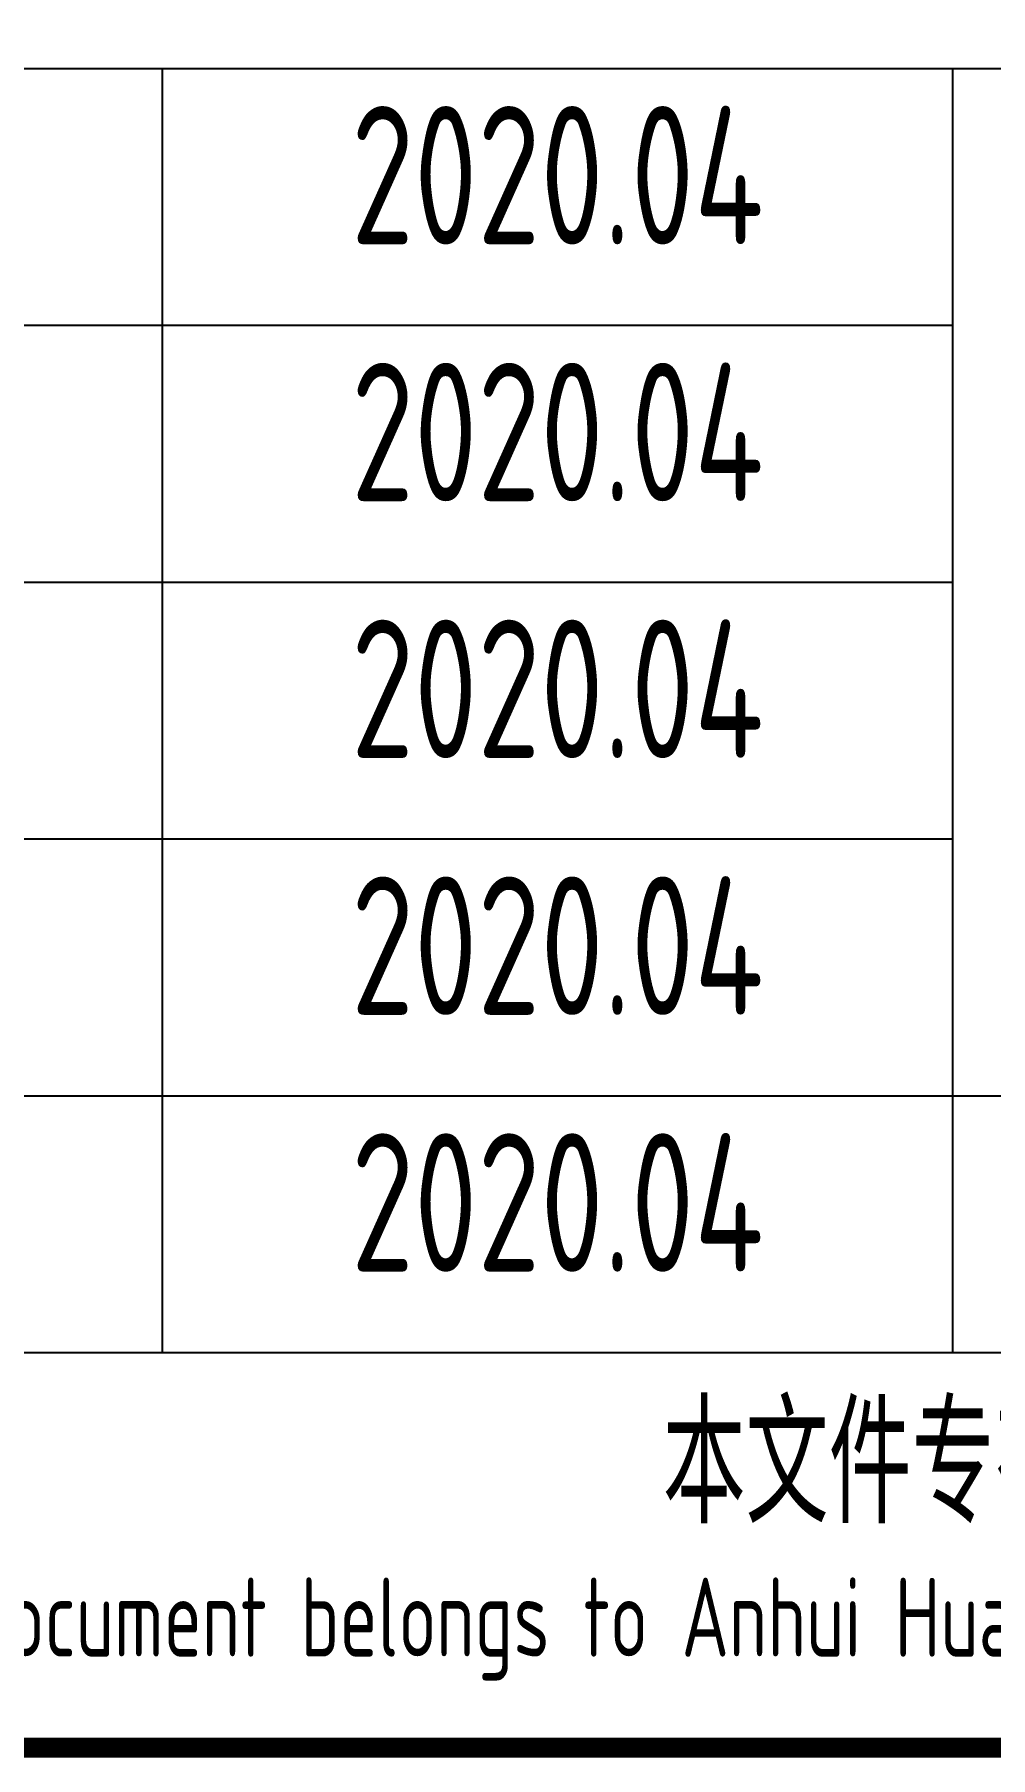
# Model space of a CAD drawing. Extents: x 9732137 to 18866768, y -962146 to 246094.
# Drawn here: x 9820633 to 9823052, y -151731 to -147370 of the extents above; entities that cross this region are included whole.
import ezdxf
from ezdxf.enums import TextEntityAlignment as Align

# ---------------------------------------------------------------- set-up
doc = ezdxf.new("R2010")
doc.units = 0
doc.header["$LTSCALE"] = 1000
doc.layers.get('0').update_dxf_attribs({"linetype": 'CONTINUOUS'})
doc.layers.add('BORDER', color=7, linetype='CONTINUOUS')
doc.styles.add('TSSD_Rein', font='Tssdeng.shx', dxfattribs={"width": 0.7, "bigfont": 'hztxt.shx'})

msp = doc.modelspace()

# ---------------------------------------------------------------- linework, layer by layer
for p, q in [((9817456.8, -147456.3), (9828456.8, -147456.3)), ((9820956.8, -150706.3), (9820956.8, -147456.3)), ((9820956.8, -150706.3), (9820956.8, -147456.3)), ((9822956.8, -150706.3), (9822956.8, -147456.3)), ((9817456.8, -148106.3), (9822956.8, -148106.3)), ((9817456.8, -148756.3), (9822956.8, -148756.3)), ((9817456.8, -149406.3), (9822956.8, -149406.3)), ((9817456.8, -150056.3), (9822956.8, -150056.3)), ((9822956.8, -150056.3), (9835456.8, -150056.3)), ((9817456.8, -150706.3), (9835456.8, -150706.3)), ((9817456.8, -151705.6), (9835456.8, -151705.6))]:
    msp.add_line(p, q)
at = {"layer": 'BORDER', "const_width": 50}
msp.add_lwpolyline([(9779556.8, -151706.3), (9779556.8, -111706.3), (9835456.8, -111706.3), (9835456.8, -151706.3)], close=True, dxfattribs=at)

# ---------------------------------------------------------------- texts
at = {"style": 'TSSD_Rein', "width": 0.7}
for s, height, p in [('本文件专有权属安徽华东化工医药工程有限责任公司所有,未经许可不得复制或转让给第三方', 300, (9826456.8, -151006.3)), ('The proprietary right of this document belongs to Anhui Huadong Chemical And Medical Engineering  Co.,Ltd.  and any replication or transfer to the 3rd. side is forbidden without its permission. ', 200, (9826203.2, -151405.6))]:
    msp.add_text(s, height=height, dxfattribs=at).set_placement(p, align=Align.MIDDLE)
for p in [(9821956.1, -147726), (9821956.1, -148376), (9821956.1, -149026), (9821956.1, -149676), (9821956.1, -150326)]:
    msp.add_attdef('2020.04', text='200320-02-040', height=350, dxfattribs=at).set_placement(p, align=Align.MIDDLE)

doc.saveas('drawing.dxf')
